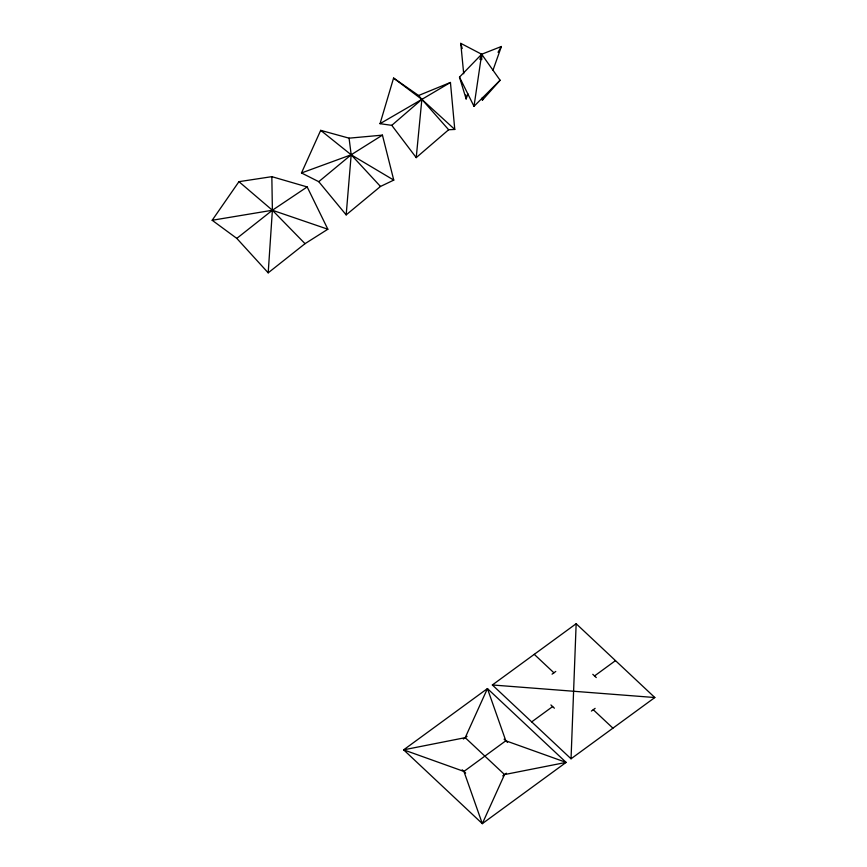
<?xml version="1.0" encoding="UTF-8"?>
<svg xmlns="http://www.w3.org/2000/svg" width="867" height="867" viewBox="0 0 867 867"><rect width="100%" height="100%" fill="white"/><g stroke="black" fill="none" stroke-linecap="round" stroke-linejoin="round"><path stroke-width="1.3" d="M571.039 758.788L576.154 623.72L492.358 684.973L571.039 758.788L654.823 697.534L576.154 623.72M268.196 272.834L272.39 210.248L271.837 176.662L238.945 181.669L212.177 220.272L236.799 238.392L268.196 272.834L305.032 243.67L327.845 229.224L307.178 186.936L271.837 176.662M346.171 214.886L351.178 154.781L349.076 138.167L320.692 130.353L301.488 172.966L318.753 181.68L346.171 214.886L380.483 186.459L393.759 180.098L382.434 135.133L349.076 138.167M416.225 157.631L421.861 99.38L418.588 95.5L393.585 78.073L380.039 123.678L391.786 125.347L416.225 157.631L448.651 129.747L454.774 129.454L450.439 82.473L418.588 95.5M463.704 73.782L460.767 43.35L481.673 54.253L500.107 80.252L474 106.316L481.673 54.253L501.386 46.493L492.987 70.216M480.936 58.241L481.673 54.253L459.488 77.12L466.132 98.936L467.909 93.82M479.895 59.357L481.673 54.253L481.759 59.66M500.107 80.252L482.377 100.182L483.266 97.689M465.211 737.665L487.438 688.582L566.108 762.396L482.312 823.65L403.643 749.836L487.438 688.582L505.819 740.797L566.108 762.396L504.54 774.567L465.211 737.665L403.643 749.836L463.932 771.435L482.312 823.65L504.54 774.567M498.026 52.28L501.386 46.493M391.786 125.347L421.861 99.38L450.439 82.473M318.753 181.68L351.178 154.781L382.434 135.133M236.799 238.392L272.39 210.248L307.178 186.936M463.357 739.02L467.064 736.311M552.073 674.158L555.78 671.448M463.932 771.435L505.819 740.797M531.699 721.886L552.647 706.572M594.534 675.946L615.483 660.632M502.687 775.922L506.393 773.212M591.402 711.07L595.12 708.361M380.039 123.678L421.861 99.38L454.774 129.454M301.488 172.966L351.178 154.781L393.759 180.098M212.177 220.272L272.39 210.248L327.845 229.224M492.358 684.973L654.823 697.534M393.585 78.073L421.861 99.38L448.651 129.747M320.692 130.353L351.178 154.781L380.483 186.459M238.945 181.669L272.39 210.248L305.032 243.67M592.8 674.309L596.279 677.582M534.256 654.347L553.926 672.803M593.256 709.715L612.926 728.161M550.903 704.936L554.381 708.209M504.085 739.172L507.563 742.434M462.187 769.798L465.666 773.061M459.488 77.12L474 106.316M460.767 43.35L462.219 48.552M465.752 94.958L466.132 98.936M482.334 97.483L482.377 100.182"/></g></svg>
